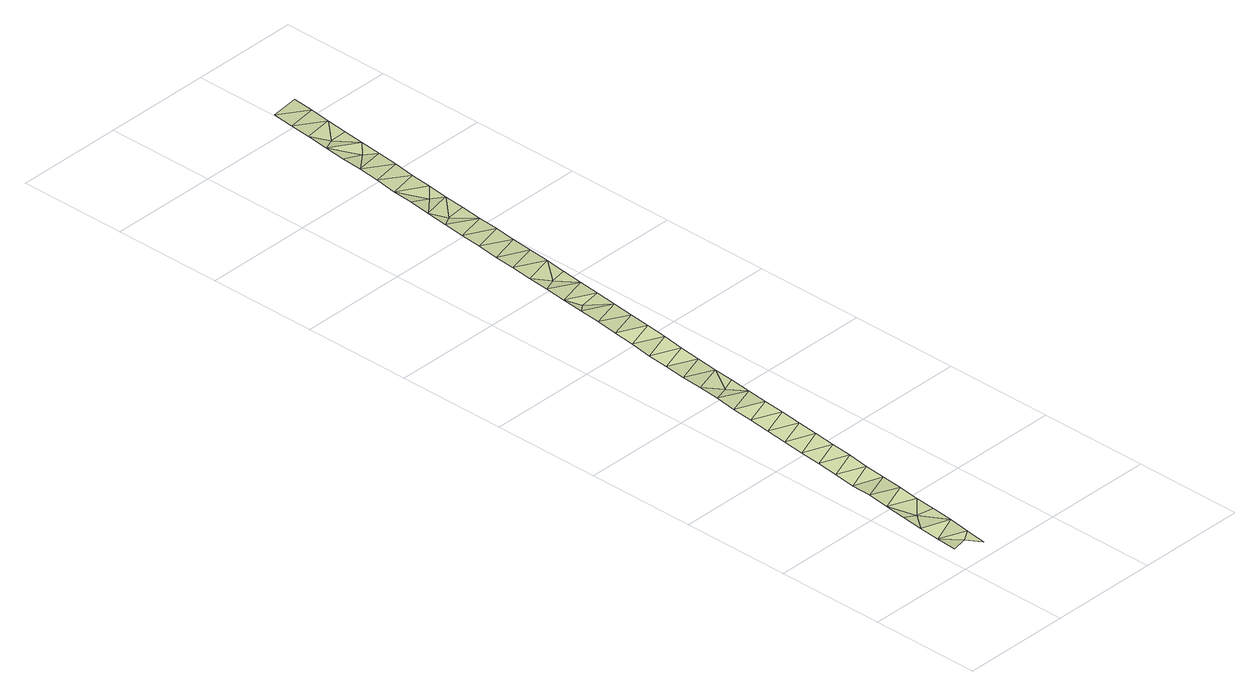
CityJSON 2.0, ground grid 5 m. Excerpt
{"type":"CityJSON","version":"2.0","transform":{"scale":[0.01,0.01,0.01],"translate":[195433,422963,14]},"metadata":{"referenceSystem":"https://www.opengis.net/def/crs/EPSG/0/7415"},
"CityObjects":{
"landuse1":{"type":"LandUse","attributes":{"3df_class":"Terrain","bgt_status":"bestaand","bgt_functie":"berm","relatievehoogteligging":0,"bgt_fysiekvoorkomen":"groenvoorziening","ondersteunendwegdeeloptalud":"false","plus_fysiekvoorkomen":"gras- en kruidachtigen","aantal_punten":0},"geometry":[{"type":"MultiSurface","lod":"1","boundaries":[[[0,1,2]],[[1,3,2]],[[2,4,5]],[[6,3,1]],[[5,7,8]],[[3,4,2]],[[5,4,7]],[[8,7,9]],[[4,10,7]],[[7,11,9]],[[9,12,13]],[[10,11,7]],[[11,12,9]],[[13,14,15]],[[12,14,13]],[[15,16,17]],[[14,16,15]],[[17,18,19]],[[16,18,17]],[[19,20,21]],[[18,20,19]],[[21,22,23]],[[20,22,21]],[[23,24,25]],[[22,24,23]],[[25,26,27]],[[24,26,25]],[[27,28,29]],[[26,28,27]],[[29,30,31]],[[31,32,33]],[[28,30,29]],[[31,30,32]],[[33,34,35]],[[32,34,33]],[[30,36,32]],[[35,37,38]],[[32,36,34]],[[34,37,35]],[[38,39,40]],[[37,39,38]],[[40,41,42]],[[39,41,40]],[[42,43,44]],[[41,43,42]],[[44,45,46]],[[43,45,44]],[[46,47,48]],[[48,49,50]],[[45,47,46]],[[48,47,49]],[[49,51,50]],[[50,52,53]],[[47,51,49]],[[53,54,55]],[[51,52,50]],[[53,52,54]],[[55,56,57]],[[54,56,55]],[[52,58,54]],[[54,58,56]],[[57,59,60]],[[56,59,57]],[[60,61,62]],[[59,61,60]],[[62,63,64]],[[61,63,62]],[[64,65,66]],[[66,67,68]],[[63,65,64]],[[66,65,67]],[[68,69,70]],[[67,71,68]],[[65,72,67]],[[70,69,73]],[[68,71,69]],[[67,72,71]],[[69,74,73]],[[73,75,76]],[[71,74,69]],[[74,75,73]],[[76,77,78]],[[75,77,76]],[[78,79,80]],[[80,79,81]],[[77,82,78]],[[78,82,79]],[[81,83,84]],[[79,85,81]],[[81,85,83]],[[82,85,79]],[[83,86,84]],[[84,86,87]],[[85,88,83]],[[83,88,86]],[[87,89,90]],[[86,89,87]],[[89,91,90]]]}]}
},
"vertices":[
[43,93,52],[133,128,34],[54,193,47],[180,154,41],[191,253,43],[65,293,45],[168,55,41],[133,378,33],[76,393,46],[87,493,46],[202,353,43],[213,452,41],[225,551,41],[98,593,50],[236,650,39],[109,693,39],[247,749,38],[120,793,42],[259,849,39],[131,893,42],[270,948,38],[142,993,40],[281,1047,38],[153,1093,41],[292,1146,38],[164,1192,42],[304,1246,37],[175,1292,42],[315,1345,37],[186,1392,41],[326,1444,34],[198,1492,42],[283,1528,25],[209,1592,42],[349,1642,30],[220,1692,37],[338,1543,34],[360,1742,31],[231,1792,37],[371,1841,33],[242,1892,35],[383,1940,35],[253,1992,41],[394,2039,36],[264,2092,41],[405,2138,33],[275,2192,42],[417,2238,33],[286,2292,42],[331,2328,29],[297,2392,42],[428,2337,34],[439,2436,32],[308,2492,42],[381,2528,27],[319,2592,40],[462,2634,34],[330,2692,41],[451,2535,34],[473,2734,32],[341,2791,37],[484,2833,30],[352,2891,38],[496,2932,30],[363,2991,36],[507,3031,28],[374,3091,38],[431,3125,23],[385,3191,38],[481,3275,19],[396,3291,41],[529,3230,25],[518,3130,27],[407,3391,35],[541,3329,26],[552,3428,26],[419,3491,40],[563,3527,27],[430,3591,40],[531,3675,18],[441,3691,36],[452,3792,36],[575,3626,27],[522,3828,18],[463,3893,38],[586,3726,27],[608,3924,25],[475,3994,36],[597,3825,25],[620,4023,25],[486,4095,35],[631,4122,24]
]}
